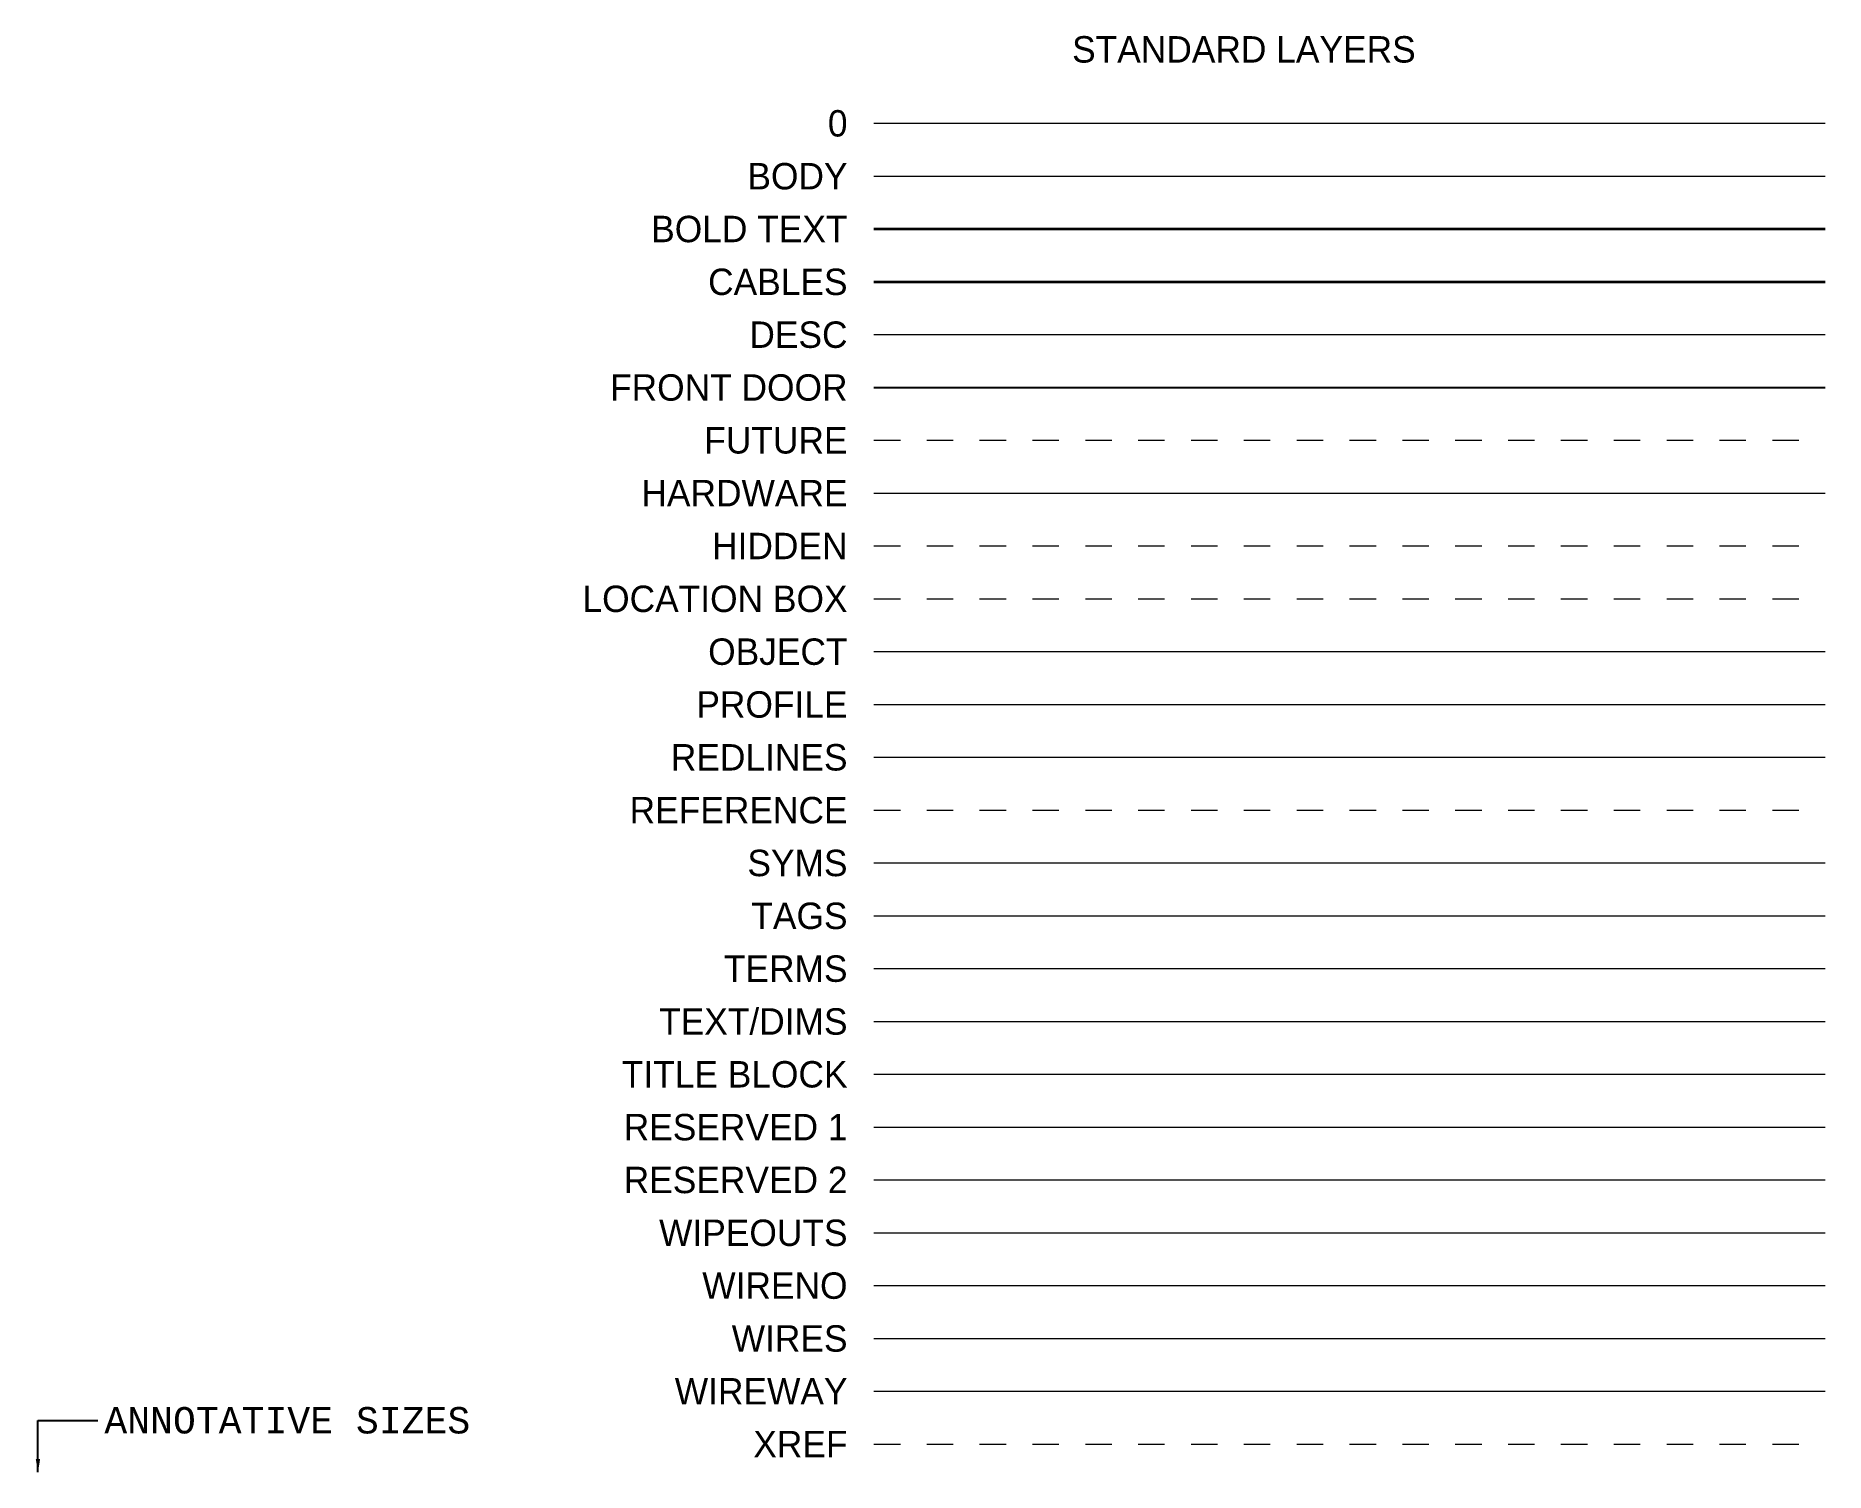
# Paper-space layout 'Layout1' of a CAD drawing. Header units: inches. Extents: x 0.61 to 7.38, y 2.2 to 7.64.
import ezdxf
from ezdxf.enums import TextEntityAlignment as Align

# ---------------------------------------------------------------- set-up
doc = ezdxf.new("R2010")
doc.units = ezdxf.units.IN
for name, pattern in [('DOT2', [0.125, 0, -0.125]), ('HIDDEN', [0.375, 0.25, -0.125]), ('HIDDEN2', [0.1875, 0.125, -0.0625])]:
    doc.linetypes.add(name, pattern=pattern)
doc.layers.get('0').update_dxf_attribs({"color": 10, "lineweight": 15})
for name, color, linetype, lineweight in [('Body', 3, 'Continuous', 15), ('Bold Text', 7, 'Continuous', 35), ('CABLES', 7, 'Continuous', 35), ('DESC', 150, 'Continuous', 15), ('FUTURE', 40, 'HIDDEN2', 15), ('HARDWARE', 1, 'Continuous', 15), ('HIDDEN', 35, 'HIDDEN2', 15), ('LOCBOX', 92, 'HIDDEN', 15), ('OBJECT', 6, 'Continuous', 15), ('PROFILE', 170, 'Continuous', 15), ('REDLINES', 10, 'Continuous', 15), ('RESERVED 1', 255, 'Continuous', 15), ('RESERVED 2', 255, 'Continuous', 15), ('SYMS', 7, 'Continuous', 15), ('TAGS', 150, 'Continuous', 15), ('TERMS', 123, 'Continuous', 15), ('TEXT', 4, 'Continuous', 20), ('Title Block', 255, 'Continuous', 15), ('WIRENO', 72, 'Continuous', 15), ('WIRES', 7, 'Continuous', 15), ('Wireway', 94, 'Continuous', 15), ('XREF', 50, 'HIDDEN2', 15)]:
    doc.layers.add(name, color=color, linetype=linetype, lineweight=lineweight)
doc.layers.add('FRONT_DOOR', color=1, linetype='Continuous')
doc.layers.add('REFERENCE', color=191, linetype='DOT2', lineweight=15, plot=False)
doc.layers.add('WIPEOUTS', color=7, linetype='Continuous', lineweight=15, true_color=0xffffff)
doc.styles.add('Mono', font='monotxt.shx')
doc.dimstyles.get("Standard").update_dxf_attribs({"dimtxt": 0.05, "dimasz": 0.125, "dimexe": 0.15, "dimexo": 0.1, "dimgap": 0.025, "dimtad": 0, "dimtoh": 1, "dimdec": 4, "dimzin": 0, "dimdsep": 46, "dimlunit": 5, "dimtxsty": 'Standard', "dimcen": 0.09, "dimadec": 0, "dimazin": 0, "dimtfac": 1, "dimtdec": 4, "dimtofl": 0, "dimtmove": 0, "dimatfit": 3, "dimfxl": 1, "dimfrac": 2, "dimtolj": 1, "dimtzin": 0, "dimarcsym": 0})

# ---------------------------------------------------------------- blocks, each defined once
blk = doc.blocks.new('DEFAULT_LAYERS')
at = {"ltscale": 0.25}
blk.add_lwpolyline([(0, 0), (3.6, 0)], dxfattribs=at)
at = {"layer": 'Body', "ltscale": 0.25}
blk.add_lwpolyline([(0, -0.2), (3.6, -0.2)], dxfattribs=at)
at = {"layer": 'Bold Text', "ltscale": 0.25}
blk.add_lwpolyline([(0, -0.4), (3.6, -0.4)], dxfattribs=at)
at = {"layer": 'CABLES', "ltscale": 0.25}
blk.add_lwpolyline([(0, -0.6), (3.6, -0.6)], dxfattribs=at)
at = {"layer": 'DESC', "ltscale": 0.25}
blk.add_lwpolyline([(0, -0.8), (3.6, -0.8)], dxfattribs=at)
at = {"layer": 'FRONT_DOOR', "ltscale": 0.25}
blk.add_lwpolyline([(0, -1), (3.6, -1)], dxfattribs=at)
at = {"layer": 'FUTURE', "ltscale": 0.25}
blk.add_lwpolyline([(0, -1.2), (3.6, -1.2)], dxfattribs=at)
at = {"layer": 'HARDWARE', "ltscale": 0.25}
blk.add_lwpolyline([(0, -1.4), (3.6, -1.4)], dxfattribs=at)
at = {"layer": 'HIDDEN', "ltscale": 0.25}
blk.add_lwpolyline([(0, -1.6), (3.6, -1.6)], dxfattribs=at)
at = {"layer": 'LOCBOX', "ltscale": 0.25}
blk.add_lwpolyline([(0, -1.8), (3.6, -1.8)], dxfattribs=at)
at = {"layer": 'OBJECT', "ltscale": 0.25}
blk.add_lwpolyline([(0, -2), (3.6, -2)], dxfattribs=at)
at = {"layer": 'PROFILE', "ltscale": 0.25}
blk.add_lwpolyline([(0, -2.2), (3.6, -2.2)], dxfattribs=at)
at = {"layer": 'REDLINES', "ltscale": 0.25}
blk.add_lwpolyline([(0, -2.4), (3.6, -2.4)], dxfattribs=at)
at = {"layer": 'REFERENCE', "ltscale": 0.25}
blk.add_lwpolyline([(0, -2.6), (3.6, -2.6)], dxfattribs=at)
at = {"layer": 'RESERVED 1', "ltscale": 0.25}
blk.add_lwpolyline([(0, -3.8), (3.6, -3.8)], dxfattribs=at)
at = {"layer": 'RESERVED 2', "ltscale": 0.25}
blk.add_lwpolyline([(0, -4), (3.6, -4)], dxfattribs=at)
at = {"layer": 'SYMS', "ltscale": 0.25}
blk.add_lwpolyline([(0, -2.8), (3.6, -2.8)], dxfattribs=at)
at = {"layer": 'TAGS', "ltscale": 0.25}
blk.add_lwpolyline([(0, -3), (3.6, -3)], dxfattribs=at)
at = {"layer": 'TERMS', "ltscale": 0.25}
blk.add_lwpolyline([(0, -3.2), (3.6, -3.2)], dxfattribs=at)
at = {"layer": 'TEXT', "ltscale": 0.25}
blk.add_lwpolyline([(0, -3.4), (3.6, -3.4)], dxfattribs=at)
at = {"layer": 'Title Block', "ltscale": 0.25}
blk.add_lwpolyline([(0, -3.6), (3.6, -3.6)], dxfattribs=at)
at = {"layer": 'WIPEOUTS', "ltscale": 0.25}
blk.add_lwpolyline([(0, -4.2), (3.6, -4.2)], dxfattribs=at)
at = {"layer": 'WIRENO', "ltscale": 0.25}
blk.add_lwpolyline([(0, -4.4), (3.6, -4.4)], dxfattribs=at)
at = {"layer": 'WIRES', "ltscale": 0.25}
blk.add_lwpolyline([(0, -4.6), (3.6, -4.6)], dxfattribs=at)
at = {"layer": 'Wireway', "ltscale": 0.25}
blk.add_lwpolyline([(0, -4.8), (3.6, -4.8)], dxfattribs=at)
at = {"layer": 'XREF', "ltscale": 0.25}
blk.add_lwpolyline([(0, -5), (3.6, -5)], dxfattribs=at)
at = {"layer": 'Bold Text', "ltscale": 0.25}
blk.add_text('STANDARD LAYERS', height=0.1, dxfattribs=at).set_placement((1.4, 0.2), align=Align.BOTTOM_CENTER)
at = {"layer": 'SYMS', "ltscale": 0.25}
for s, p in [('0', (-0.1, 0)), ('BODY', (-0.1, -0.2)), ('BOLD TEXT', (-0.1, -0.4)), ('CABLES', (-0.1, -0.6)), ('DESC', (-0.1, -0.8)), ('FRONT DOOR', (-0.1, -1)), ('FUTURE', (-0.1, -1.2)), ('HARDWARE', (-0.1, -1.4)), ('HIDDEN', (-0.1, -1.6)), ('LOCATION BOX', (-0.1, -1.8)), ('OBJECT', (-0.1, -2)), ('PROFILE', (-0.1, -2.2)), ('REDLINES', (-0.1, -2.4)), ('REFERENCE', (-0.1, -2.6)), ('SYMS', (-0.1, -2.8)), ('TAGS', (-0.1, -3)), ('TERMS', (-0.1, -3.2)), ('TEXT/DIMS', (-0.1, -3.4)), ('TITLE BLOCK', (-0.1, -3.6)), ('RESERVED 1', (-0.1, -3.8)), ('RESERVED 2', (-0.1, -4)), ('WIPEOUTS', (-0.1, -4.2)), ('WIRENO', (-0.1, -4.4)), ('WIRES', (-0.1, -4.6)), ('WIREWAY', (-0.1, -4.8)), ('XREF', (-0.1, -5))]:
    blk.add_text(s, height=0.1, dxfattribs=at).set_placement(p, align=Align.MIDDLE_RIGHT)

psp = doc.layouts.get("Layout1")

# ---------------------------------------------------------------- block references
at = {"layer": 'Title Block', "ltscale": 0.25}
psp.add_blockref('DEFAULT_LAYERS', (3.7799, 7.3097), dxfattribs=at)

# ---------------------------------------------------------------- texts
at = {"layer": 'SYMS', "ltscale": 0.0005, "insert": (0.8674, 2.3992), "char_height": 0.1, "attachment_point": 4, "style": 'Mono'}
psp.add_mtext('\\A1;ANNOTATIVE SIZES', dxfattribs=at)

# ---------------------------------------------------------------- leaders
at = {"layer": 'SYMS', "ltscale": 0.0005, "annotation_type": 0, "has_hookline": 1, "hookline_direction": 0, "text_width": 1.5667}
psp.add_leader([(0.6161, 2.2033), (0.6161, 2.3992), (0.8424, 2.3992)], dimstyle='Standard', override={"dimscale": 1, "dimtxt": 0.05, "dimasz": 0.05, "dimexe": 0.05, "dimexo": 0.0125, "dimgap": 0.025, "dimdec": 4, "dimlfac": 1, "dimlunit": 5, "dimdle": 0.05, "dimfrac": 2}, dxfattribs=at)

doc.saveas('drawing.dxf')
